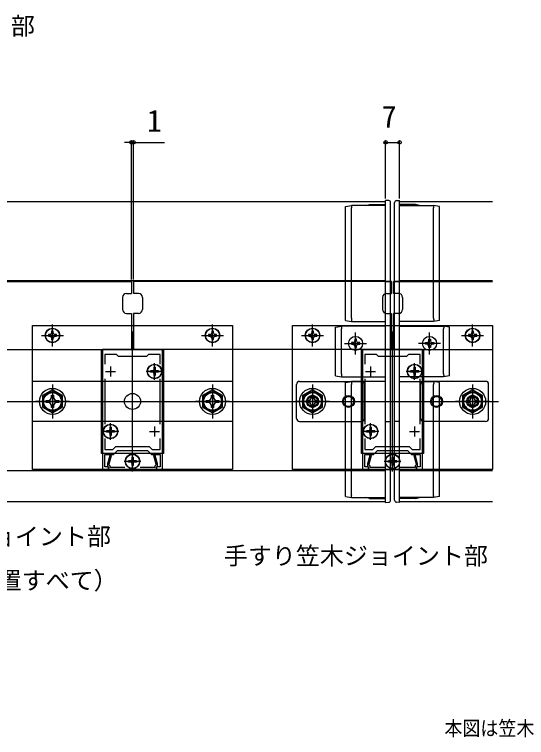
# Model space of a CAD drawing. Units: millimetres, scale not verified. Extents: x -875 to 875, y -1300 to 1294.
# Drawn here: x 339.5 to 595.4, y 324.8 to 686.3 of the extents above; entities that cross this region are included whole.
import ezdxf
from ezdxf.enums import TextEntityAlignment as Align

# ---------------------------------------------------------------- set-up
doc = ezdxf.new("R2010")
doc.units = ezdxf.units.MM
doc.header["$LTSCALE"] = 8
for name, color, linetype in [('0-1_USER1', 3, 'Continuous'), ('0-2_YKK_11', 7, 'Continuous'), ('0-3_YKK_12', 2, 'Continuous'), ('0-4_YKK_13', 4, 'Continuous'), ('0-5_YKK_D', 6, 'Continuous'), ('0-7_YSS_K', 3, 'Continuous')]:
    doc.layers.add(name, color=color, linetype=linetype)
doc.styles.add('ＭＳ ゴシック', font='')
doc.styles.get('ＭＳ ゴシック').set_extended_font_data('MS Gothic')

msp = doc.modelspace()

# ---------------------------------------------------------------- linework, layer by layer
at = {"layer": '0-2_YKK_11'}
for p, q in [((387.5, 510.353), (387.5, 505.353)), ((409.5, 510.353), (409.5, 505.353)), ((517.5, 510.353), (517.5, 505.353)), ((539.5, 510.353), (539.5, 505.353)), ((385, 507.853), (390, 507.853)), ((407, 507.853), (412, 507.853)), ((515, 507.853), (520, 507.853)), ((537, 507.853), (542, 507.853)), ((384.7, 504.22), (384.7, 481.486)), ((412.3, 481.486), (412.3, 504.22)), ((514.7, 504.22), (514.7, 481.486)), ((542.3, 481.486), (542.3, 504.22)), ((385, 477.853), (390, 477.853)), ((387.5, 480.353), (387.5, 475.353)), ((407, 477.853), (412, 477.853)), ((409.5, 480.353), (409.5, 475.353)), ((515, 477.853), (520, 477.853)), ((517.5, 480.353), (517.5, 475.353)), ((537, 477.853), (542, 477.853)), ((539.5, 480.353), (539.5, 475.353)), ((396, 462.853), (401, 462.853)), ((398.5, 465.353), (398.5, 460.353)), ((526, 462.853), (531, 462.853)), ((528.5, 465.353), (528.5, 460.353))]:
    msp.add_line(p, q, dxfattribs=at)
for points in [[(383.5, 518.853), (383.5, 458.853), (386.5, 458.853), (386.5, 460.053), (384.7, 460.053), (384.7, 466.353), (389, 466.353), (391, 468.353), (406, 468.353), (408, 466.353), (412.3, 466.353), (412.3, 460.053), (410.5, 460.053), (410.5, 458.853), (413.5, 458.853), (413.5, 518.853)], [(513.5, 518.853), (513.5, 458.853), (516.5, 458.853), (516.5, 460.053), (514.7, 460.053), (514.7, 466.353), (519, 466.353), (521, 468.353), (536, 468.353), (538, 466.353), (542.3, 466.353), (542.3, 460.053), (540.5, 460.053), (540.5, 458.853), (543.5, 458.853), (543.5, 518.853)]]:
    msp.add_lwpolyline(points, close=True, dxfattribs=at)
for points in [[(412.3, 511.486), (412.3, 516.353), (406.5, 516.353), (405.5, 515.353), (391.5, 515.353), (390.5, 516.353), (384.7, 516.353), (384.7, 511.486)], [(542.3, 511.486), (542.3, 516.353), (536.5, 516.353), (535.5, 515.353), (521.5, 515.353), (520.5, 516.353), (514.7, 516.353), (514.7, 511.486)], [(384.7, 474.22), (384.7, 468.853), (388.672, 468.853), (390.172, 470.353), (406.828, 470.353), (408.328, 468.853), (412.3, 468.853), (412.3, 474.22)], [(514.7, 474.22), (514.7, 468.853), (518.672, 468.853), (520.172, 470.353), (536.828, 470.353), (538.328, 468.853), (542.3, 468.853), (542.3, 474.22)], [(394.643, 459.853), (387.3, 459.853), (387.3, 460.553), (387, 460.853), (386.8, 461.053), (386.8, 461.548), (387.954, 465.853), (387.125, 465.853), (386, 461.653), (386, 460.253), (386.2, 460.053), (386.5, 459.753), (386.5, 458.853), (410.5, 458.853), (410.5, 459.753), (410.8, 460.053), (411, 460.253), (411, 461.653), (409.875, 465.853), (409.046, 465.853), (410.2, 461.548), (410.2, 461.053), (410, 460.853), (409.7, 460.553), (409.7, 459.853), (402.357, 459.853)], [(524.643, 459.853), (517.3, 459.853), (517.3, 460.553), (517, 460.853), (516.8, 461.053), (516.8, 461.548), (517.954, 465.853), (517.125, 465.853), (516, 461.653), (516, 460.253), (516.2, 460.053), (516.5, 459.753), (516.5, 458.853), (540.5, 458.853), (540.5, 459.753), (540.8, 460.053), (541, 460.253), (541, 461.653), (539.875, 465.853), (539.046, 465.853), (540.2, 461.548), (540.2, 461.053), (540, 460.853), (539.7, 460.553), (539.7, 459.853), (532.357, 459.853)]]:
    msp.add_lwpolyline(points, dxfattribs=at)
at = {"layer": '0-3_YKK_12'}
for p, q in [((11, 592.853), (525, 592.853)), ((525, 442.853), (525, 592.853)), ((532, 442.853), (532, 592.853)), ((532, 592.853), (578.5, 592.853)), ((50.5, 553.353), (525, 553.353)), ((532, 553.353), (578.5, 553.353)), ((50.5, 552.853), (398, 552.853)), ((398, 552.853), (398, 546.853)), ((528, 552.853), (528, 546.853)), ((529, 552.853), (529, 546.853)), ((529, 552.853), (578.5, 552.853)), ((395.5, 546.853), (398, 546.853)), ((401.5, 546.853), (399, 546.853)), ((525.5, 546.853), (528, 546.853)), ((531.5, 546.853), (529, 546.853)), ((393.5, 544.853), (393.5, 538.853)), ((403.5, 544.853), (403.5, 538.853)), ((523.5, 544.853), (523.5, 538.853)), ((533.5, 544.853), (533.5, 538.853)), ((395.5, 536.853), (398, 536.853)), ((398, 536.853), (398, 518.853)), ((399, 536.853), (399, 518.853)), ((401.5, 536.853), (399, 536.853)), ((529, 536.853), (529, 518.853)), ((531.5, 536.853), (529, 536.853)), ((398.5, 457.853), (398.5, 527.853)), ((528.5, 457.853), (528.5, 527.853)), ((84.5, 518.853), (398, 518.853)), ((528, 518.853), (399, 518.853)), ((529, 518.853), (578.5, 518.853)), ((145.5, 458.353), (525, 458.353)), ((532, 458.353), (578.5, 458.353)), ((161, 442.853), (525, 442.853)), ((532, 442.853), (578.5, 442.853))]:
    msp.add_line(p, q, dxfattribs=at)
for points in [[(528, 552.853), (399, 552.853), (399, 546.853)], [(525.5, 536.853), (528, 536.853), (528, 518.853)]]:
    msp.add_lwpolyline(points, dxfattribs=at)
for centre, start, end in [((395.5, 544.853), 90, 180), ((401.5, 544.853), 0, 90), ((525.5, 544.853), 90, 180), ((531.5, 544.853), 0, 90), ((395.5, 538.853), 180, 270), ((401.5, 538.853), 270, 0), ((525.5, 538.853), 180, 270), ((531.5, 538.853), 270, 0)]:
    msp.add_arc(centre, 2, start, end, dxfattribs=at)
at = {"layer": '0-4_YKK_13'}
for p, q in [((526.56, 593.272), (525.007, 593.353)), ((525.007, 591.37), (525.007, 593.353)), ((530.44, 593.272), (531.993, 593.353)), ((531.993, 591.37), (531.993, 593.353)), ((505.007, 590.354), (508.007, 590.854)), ((505.007, 589.174), (505.007, 590.354)), ((508.005, 534.424), (508.007, 589.659)), ((508.007, 589.675), (508.007, 589.659)), ((515.007, 590.854), (517.007, 591.354)), ((517.007, 591.354), (525.007, 591.353)), ((525, 444.337), (525.007, 591.37)), ((527.5, 444.56), (527.507, 591.146)), ((527.507, 591.146), (527.507, 592.273)), ((529.493, 591.146), (529.493, 592.273)), ((529.5, 444.56), (529.493, 591.146)), ((532, 444.337), (531.993, 591.37)), ((539.993, 591.354), (531.993, 591.353)), ((541.993, 590.854), (539.993, 591.354)), ((551.993, 590.354), (548.993, 590.854)), ((548.993, 589.675), (548.993, 589.659)), ((548.995, 534.424), (548.993, 589.659)), ((551.993, 589.174), (551.993, 590.354)), ((505.005, 534.905), (505.007, 589.174)), ((551.995, 534.905), (551.993, 589.174)), ((525.005, 552.853), (527.505, 552.853)), ((531.995, 552.853), (529.495, 552.853)), ((505.005, 533.354), (505.005, 534.905)), ((505.005, 533.354), (508.004, 532.854)), ((508.005, 534.424), (508.004, 534.403)), ((548.995, 534.424), (548.996, 534.403)), ((551.995, 533.354), (548.996, 532.854)), ((551.995, 533.354), (551.995, 534.905)), ((358.5, 520.353), (358.5, 531.353)), ((438.5, 520.353), (438.5, 531.353)), ((488.5, 520.353), (488.5, 531.353)), ((500.003, 507.089), (500.004, 528.62)), ((500.004, 530.055), (503.004, 530.554)), ((500.004, 528.62), (500.004, 530.055)), ((503.003, 506.607), (503.004, 529.102)), ((503.004, 529.122), (503.004, 529.102)), ((556.996, 530.055), (553.996, 530.554)), ((553.996, 529.122), (553.996, 529.102)), ((553.997, 506.607), (553.996, 529.102)), ((556.996, 528.62), (556.996, 530.055)), ((556.997, 507.089), (556.996, 528.62)), ((568.5, 520.353), (568.5, 531.353)), ((353, 525.853), (364, 525.853)), ((359.73, 525.443), (360.55, 525.443)), ((433, 525.853), (444, 525.853)), ((436.45, 525.443), (437.27, 525.443)), ((438.09, 527.903), (438.09, 527.083)), ((440.55, 526.263), (439.73, 526.263)), ((439.73, 525.443), (440.55, 525.443)), ((440.55, 525.443), (440.55, 526.263)), ((483, 525.853), (494, 525.853)), ((489.73, 525.443), (490.55, 525.443)), ((510, 516.353), (510, 527.353)), ((547, 516.353), (547, 527.353)), ((563, 525.853), (574, 525.853)), ((569.73, 525.443), (570.55, 525.443)), ((504.5, 521.853), (515.5, 521.853)), ((511.23, 521.443), (512.05, 521.443)), ((552.5, 521.853), (541.5, 521.853)), ((545.77, 521.443), (544.95, 521.443)), ((409.85, 509.903), (409.15, 509.903)), ((409.15, 509.903), (409.15, 508.703)), ((409.5, 503.703), (409.5, 512.003)), ((409.85, 509.903), (409.85, 508.703)), ((539.85, 509.903), (539.15, 509.903)), ((539.15, 509.903), (539.15, 508.703)), ((539.5, 503.703), (539.5, 512.003)), ((539.85, 509.903), (539.85, 508.703)), ((413.65, 507.853), (405.35, 507.853)), ((407.45, 508.203), (407.45, 507.503)), ((408.65, 508.203), (407.45, 508.203)), ((408.65, 507.503), (407.45, 507.503)), ((409.15, 507.003), (409.15, 505.803)), ((409.85, 507.003), (409.85, 505.803)), ((411.55, 508.203), (410.35, 508.203)), ((411.55, 507.503), (410.35, 507.503)), ((411.55, 508.203), (411.55, 507.503)), ((500.003, 505.655), (500.003, 507.089)), ((503.003, 506.607), (503.002, 506.587)), ((543.65, 507.853), (535.35, 507.853)), ((537.45, 508.203), (537.45, 507.503)), ((538.65, 508.203), (537.45, 508.203)), ((538.65, 507.503), (537.45, 507.503)), ((539.15, 507.003), (539.15, 505.803)), ((539.85, 507.003), (539.85, 505.803)), ((541.55, 508.203), (540.35, 508.203)), ((541.55, 507.503), (540.35, 507.503)), ((541.55, 508.203), (541.55, 507.503)), ((553.997, 506.607), (553.998, 506.587)), ((556.997, 505.655), (556.997, 507.089)), ((348.5, 482.855), (348.5, 502.853)), ((448.5, 502.852), (348.5, 502.853)), ((409.85, 505.803), (409.15, 505.803)), ((448.5, 502.852), (448.5, 482.854)), ((482, 502.853), (513, 502.853)), ((500.003, 505.655), (503.002, 505.155)), ((505.003, 502.354), (508.002, 502.854)), ((539.85, 505.803), (539.15, 505.803)), ((575, 502.853), (544, 502.853)), ((551.997, 502.354), (548.998, 502.854)), ((556.997, 505.655), (553.998, 505.155)), ((358.5, 501.353), (358.5, 484.353)), ((438.5, 501.353), (438.5, 484.353)), ((480.5, 484.353), (480.5, 501.353)), ((488.5, 501.353), (488.5, 484.353)), ((505, 446.535), (505.003, 500.803)), ((505.003, 500.803), (505.003, 502.354)), ((508, 446.049), (508.003, 501.284)), ((508.002, 501.305), (508.003, 501.284)), ((514.5, 484.353), (514.5, 501.353)), ((542.5, 484.353), (542.5, 501.353)), ((548.998, 501.305), (548.997, 501.284)), ((549, 446.049), (548.997, 501.284)), ((551.997, 500.803), (551.997, 502.354)), ((552, 446.535), (551.997, 500.803)), ((568.5, 501.353), (568.5, 484.353)), ((576.5, 484.353), (576.5, 501.353)), ((357.977, 494.707), (357.999, 495.953)), ((437.977, 494.707), (437.999, 495.953)), ((487.977, 494.707), (487.999, 495.953)), ((567.977, 494.707), (567.999, 495.953)), ((367, 492.853), (350, 492.853)), ((447, 492.853), (430, 492.853)), ((497, 492.853), (480, 492.853)), ((577, 492.853), (560, 492.853)), ((448.5, 482.854), (348.5, 482.855)), ((387.5, 473.703), (387.5, 482.003)), ((482, 482.853), (513, 482.853)), ((517.5, 473.703), (517.5, 482.003)), ((525.002, 482.853), (527.502, 482.853)), ((531.998, 482.853), (529.498, 482.853)), ((575, 482.853), (544, 482.853)), ((391.65, 477.853), (383.35, 477.853)), ((385.45, 478.203), (385.45, 477.503)), ((386.65, 478.203), (385.45, 478.203)), ((386.65, 477.503), (385.45, 477.503)), ((387.85, 479.903), (387.15, 479.903)), ((387.15, 479.903), (387.15, 478.703)), ((387.85, 479.903), (387.85, 478.703)), ((389.55, 478.203), (388.35, 478.203)), ((389.55, 477.503), (388.35, 477.503)), ((389.55, 478.203), (389.55, 477.503)), ((521.65, 477.853), (513.35, 477.853)), ((515.45, 478.203), (515.45, 477.503)), ((516.65, 478.203), (515.45, 478.203)), ((516.65, 477.503), (515.45, 477.503)), ((517.85, 479.903), (517.15, 479.903)), ((517.15, 479.903), (517.15, 478.703)), ((517.85, 479.903), (517.85, 478.703)), ((519.55, 478.203), (518.35, 478.203)), ((519.55, 477.503), (518.35, 477.503)), ((519.55, 478.203), (519.55, 477.503)), ((387.15, 477.003), (387.15, 475.803)), ((387.85, 475.803), (387.15, 475.803)), ((387.85, 477.003), (387.85, 475.803)), ((517.15, 477.003), (517.15, 475.803)), ((517.85, 475.803), (517.15, 475.803)), ((517.85, 477.003), (517.85, 475.803)), ((398.5, 458.703), (398.5, 467.003)), ((528.5, 458.703), (528.5, 467.003)), ((402.65, 462.853), (394.35, 462.853)), ((396.45, 463.203), (396.45, 462.503)), ((397.65, 463.203), (396.45, 463.203)), ((398.85, 464.903), (398.15, 464.903)), ((398.15, 464.903), (398.15, 463.703)), ((398.85, 464.903), (398.85, 463.703)), ((400.55, 463.203), (399.35, 463.203)), ((400.55, 463.203), (400.55, 462.503)), ((532.65, 462.853), (524.35, 462.853)), ((526.45, 463.203), (526.45, 462.503)), ((527.65, 463.203), (526.45, 463.203)), ((528.85, 464.903), (528.15, 464.903)), ((528.15, 464.903), (528.15, 463.703)), ((528.85, 464.903), (528.85, 463.703)), ((530.55, 463.203), (529.35, 463.203)), ((530.55, 463.203), (530.55, 462.503)), ((397.65, 462.503), (396.45, 462.503)), ((398.15, 462.003), (398.15, 460.803)), ((398.85, 460.803), (398.15, 460.803)), ((398.85, 462.003), (398.85, 460.803)), ((400.55, 462.503), (399.35, 462.503)), ((527.65, 462.503), (526.45, 462.503)), ((528.15, 462.003), (528.15, 460.803)), ((528.85, 460.803), (528.15, 460.803)), ((528.85, 462.003), (528.85, 460.803)), ((530.55, 462.503), (529.35, 462.503)), ((505, 445.354), (505, 446.535)), ((505, 445.354), (508, 444.854)), ((508, 446.049), (508, 446.033)), ((517, 444.354), (515, 444.854)), ((540, 444.354), (542, 444.854)), ((549, 446.049), (549, 446.033)), ((552, 445.354), (549, 444.854)), ((552, 445.354), (552, 446.535)), ((517, 444.354), (525, 444.353)), ((525, 442.353), (525, 444.337)), ((525, 442.353), (526.552, 442.434)), ((527.5, 443.433), (527.5, 444.56)), ((529.5, 443.433), (529.5, 444.56)), ((532, 442.353), (530.448, 442.434)), ((540, 444.354), (532, 444.353)), ((532, 442.353), (532, 444.337))]:
    msp.add_line(p, q, dxfattribs=at)
for points in [[(507.981, 590.765), (507.972, 590.518), (507.981, 590.14), (507.988, 589.971), (508.007, 589.675)], [(525.007, 590.853), (508.007, 590.854), (508.007, 590.854)], [(531.993, 590.853), (548.993, 590.854), (548.993, 590.854)], [(549.019, 590.765), (549.028, 590.518), (549.019, 590.14), (549.012, 589.971), (548.993, 589.675)], [(508.004, 534.403), (507.976, 534.036), (507.961, 533.781), (507.954, 533.572), (507.951, 533.194), (507.969, 532.945)], [(508.004, 532.854), (508.004, 532.854), (525.004, 532.853)], [(548.996, 532.854), (548.996, 532.854), (531.996, 532.853)], [(548.996, 534.403), (549.024, 534.036), (549.039, 533.781), (549.046, 533.572), (549.049, 533.194), (549.031, 532.945)], [(502.986, 530.53), (502.962, 530.358), (502.957, 530.041), (502.972, 529.612), (502.984, 529.409), (503.004, 529.122)], [(525.004, 530.553), (503.004, 530.555), (503.004, 530.554)], [(531.996, 530.553), (553.996, 530.555), (553.996, 530.554)], [(554.014, 530.53), (554.038, 530.358), (554.043, 530.041), (554.028, 529.612), (554.016, 529.409), (553.996, 529.122)], [(357.27, 526.263), (356.45, 526.263), (356.45, 525.443), (357.27, 525.443)], [(358.91, 527.083), (358.91, 527.903), (358.09, 527.903), (358.09, 527.083)], [(358.09, 524.623), (358.09, 523.803), (358.91, 523.803), (358.91, 524.623)], [(360.55, 525.443), (360.55, 526.263), (359.73, 526.263)], [(437.27, 526.263), (436.45, 526.263), (436.45, 525.443)], [(438.91, 527.083), (438.91, 527.903), (438.09, 527.903)], [(438.09, 524.623), (438.09, 523.803), (438.91, 523.803), (438.91, 524.623)], [(487.27, 526.263), (486.45, 526.263), (486.45, 525.443), (487.27, 525.443)], [(488.91, 527.083), (488.91, 527.903), (488.09, 527.903), (488.09, 527.083)], [(488.09, 524.623), (488.09, 523.803), (488.91, 523.803), (488.91, 524.623)], [(490.55, 525.443), (490.55, 526.263), (489.73, 526.263)], [(567.27, 526.263), (566.45, 526.263), (566.45, 525.443), (567.27, 525.443)], [(568.91, 527.083), (568.91, 527.903), (568.09, 527.903), (568.09, 527.083)], [(568.09, 524.623), (568.09, 523.803), (568.91, 523.803), (568.91, 524.623)], [(570.55, 525.443), (570.55, 526.263), (569.73, 526.263)], [(508.77, 522.263), (507.95, 522.263), (507.95, 521.443), (508.77, 521.443)], [(510.41, 523.083), (510.41, 523.903), (509.59, 523.903), (509.59, 523.083)], [(512.05, 521.443), (512.05, 522.263), (511.23, 522.263)], [(544.95, 521.443), (544.95, 522.263), (545.77, 522.263)], [(546.59, 523.083), (546.59, 523.903), (547.41, 523.903), (547.41, 523.083)], [(548.23, 522.263), (549.05, 522.263), (549.05, 521.443), (548.23, 521.443)], [(509.59, 520.623), (509.59, 519.803), (510.41, 519.803), (510.41, 520.623)], [(547.41, 520.623), (547.41, 519.803), (546.59, 519.803), (546.59, 520.623)], [(503.002, 506.587), (502.984, 506.335), (502.961, 505.871), (502.959, 505.725), (502.956, 505.494), (502.97, 505.245)], [(553.998, 506.587), (554.016, 506.335), (554.039, 505.871), (554.041, 505.725), (554.044, 505.494), (554.03, 505.245)], [(503.002, 505.155), (503.003, 505.155), (525.003, 505.153)], [(507.975, 502.804), (507.953, 502.596), (507.95, 502.25), (507.967, 501.802), (507.979, 501.616), (508.002, 501.305)], [(525.003, 502.853), (508.003, 502.854), (508.002, 502.854)], [(553.998, 505.155), (553.997, 505.155), (531.997, 505.153)], [(531.997, 502.853), (548.997, 502.854), (548.998, 502.854)], [(549.025, 502.804), (549.047, 502.596), (549.05, 502.25), (549.033, 501.802), (549.021, 501.616), (548.998, 501.305)], [(357.999, 495.953), (359.001, 495.953), (359.023, 494.707)], [(437.999, 495.953), (439.001, 495.953), (439.023, 494.707)], [(487.999, 495.953), (489.001, 495.953), (489.023, 494.707)], [(567.999, 495.953), (569.001, 495.953), (569.023, 494.707)], [(356.646, 492.33), (355.4, 492.352), (355.4, 493.355), (356.646, 493.376)], [(356.646, 493.376), (357.515, 493.838), (357.977, 494.707)], [(357.977, 491), (357.515, 491.868), (356.646, 492.33)], [(359.023, 494.707), (359.485, 493.838), (360.354, 493.376)], [(360.354, 492.33), (359.485, 491.868), (359.023, 491)], [(360.354, 493.376), (361.6, 493.355), (361.6, 492.352), (360.354, 492.33)], [(436.646, 492.33), (435.4, 492.352), (435.4, 493.355), (436.646, 493.376)], [(436.646, 493.376), (437.515, 493.838), (437.977, 494.707)], [(437.977, 491), (437.515, 491.868), (436.646, 492.33)], [(439.023, 494.707), (439.485, 493.838), (440.354, 493.376)], [(440.354, 492.33), (439.485, 491.868), (439.023, 491)], [(440.354, 493.376), (441.6, 493.355), (441.6, 492.352), (440.354, 492.33)], [(486.646, 492.33), (485.4, 492.352), (485.4, 493.355), (486.646, 493.376)], [(486.646, 493.376), (487.515, 493.838), (487.977, 494.707)], [(487.977, 491), (487.515, 491.868), (486.646, 492.33)], [(489.023, 494.707), (489.485, 493.838), (490.354, 493.376)], [(490.354, 492.33), (489.485, 491.868), (489.023, 491)], [(490.354, 493.376), (491.6, 493.355), (491.6, 492.352), (490.354, 492.33)], [(566.646, 492.33), (565.4, 492.352), (565.4, 493.355), (566.646, 493.376)], [(566.646, 493.376), (567.515, 493.838), (567.977, 494.707)], [(567.977, 491), (567.515, 491.868), (566.646, 492.33)], [(569.023, 494.707), (569.485, 493.838), (570.354, 493.376)], [(570.354, 492.33), (569.485, 491.868), (569.023, 491)], [(570.354, 493.376), (571.6, 493.355), (571.6, 492.352), (570.354, 492.33)], [(359.023, 491), (359.001, 489.753), (357.999, 489.753), (357.977, 491)], [(439.023, 491), (439.001, 489.753), (437.999, 489.753), (437.977, 491)], [(489.023, 491), (489.001, 489.753), (487.999, 489.753), (487.977, 491)], [(569.023, 491), (569.001, 489.753), (567.999, 489.753), (567.977, 491)], [(507.974, 444.944), (507.965, 445.19), (507.974, 445.568), (507.981, 445.738), (508, 446.033)], [(508, 444.854), (508, 444.854), (525, 444.853)], [(549, 444.854), (549, 444.854), (532, 444.853)], [(549.026, 444.944), (549.035, 445.19), (549.026, 445.568), (549.019, 445.738), (549, 446.033)]]:
    msp.add_lwpolyline(points, dxfattribs=at)
for points in [[(348.5, 530.853), (448.5, 530.853), (448.5, 458.853), (348.5, 458.853)], [(478.5, 530.853), (578.5, 530.853), (578.5, 458.853), (478.5, 458.853)], [(383, 518.853), (414, 518.853), (414, 466.853), (383, 466.853)], [(513, 518.853), (544, 518.853), (544, 466.853), (513, 466.853)], [(363.5, 495.74), (358.5, 498.627), (353.5, 495.74), (353.5, 489.966), (358.5, 487.08), (363.5, 489.966)], [(443.5, 495.74), (438.5, 498.627), (433.5, 495.74), (433.5, 489.966), (438.5, 487.08), (443.5, 489.966)], [(493.5, 495.74), (488.5, 498.627), (483.5, 495.74), (483.5, 489.966), (488.5, 487.08), (493.5, 489.966)], [(573.5, 495.74), (568.5, 498.627), (563.5, 495.74), (563.5, 489.966), (568.5, 487.08), (573.5, 489.966)]]:
    msp.add_lwpolyline(points, close=True, dxfattribs=at)
for centre, radius in [((358.5, 525.853), 3.65), ((358.5, 525.853), 3.5), ((438.5, 525.853), 3.65), ((438.5, 525.853), 3.5), ((488.5, 525.853), 3.65), ((488.5, 525.853), 3.5), ((568.5, 525.853), 3.65), ((568.5, 525.853), 3.5), ((510, 521.853), 3.5), ((547, 521.853), 3.5), ((409.5, 507.853), 3.65), ((409.5, 507.853), 3.5), ((539.5, 507.853), 3.65), ((539.5, 507.853), 3.5), ((358.5, 492.853), 6.5), ((438.5, 492.853), 6.5), ((488.5, 492.853), 6.5), ((568.5, 492.853), 6.5), ((358.5, 492.853), 4.907), ((358.5, 492.853), 4.432), ((398.5, 492.853), 4), ((438.5, 492.853), 4.907), ((438.5, 492.853), 4.432), ((488.5, 492.853), 4.907), ((488.5, 492.853), 4.432), ((488.5, 492.853), 3), ((506.5, 492.853), 3), ((550.5, 492.853), 3), ((568.5, 492.853), 4.907), ((568.5, 492.853), 4.432), ((568.5, 492.853), 3), ((488.5, 492.853), 2.5), ((506.5, 492.853), 2.5), ((550.5, 492.853), 2.5), ((568.5, 492.853), 2.5), ((387.5, 477.853), 3.65), ((387.5, 477.853), 3.5), ((517.5, 477.853), 3.65), ((517.5, 477.853), 3.5), ((398.5, 462.853), 3.65), ((528.5, 462.853), 3.65), ((398.5, 462.853), 3.5), ((528.5, 462.853), 3.5)]:
    msp.add_circle(centre, radius, dxfattribs=at)
for centre, radius, start, end in [((526.507, 592.273), 1, 359.99716, 86.99716), ((530.493, 592.273), 1, 93.00284, 180.00284), ((357.27, 527.083), 0.82, 270, 0), ((357.27, 524.623), 0.82, 0, 90), ((359.73, 527.083), 0.82, 180, 270), ((359.73, 524.623), 0.82, 90, 180), ((437.27, 527.083), 0.82, 270, 0), ((437.27, 524.623), 0.82, 0, 90), ((439.73, 527.083), 0.82, 180, 270), ((439.73, 524.623), 0.82, 90, 180), ((487.27, 527.083), 0.82, 270, 0), ((487.27, 524.623), 0.82, 0, 90), ((489.73, 527.083), 0.82, 180, 270), ((489.73, 524.623), 0.82, 90, 180), ((567.27, 527.083), 0.82, 270, 0), ((567.27, 524.623), 0.82, 0, 90), ((569.73, 527.083), 0.82, 180, 270), ((569.73, 524.623), 0.82, 90, 180), ((508.77, 523.083), 0.82, 270, 0), ((508.77, 520.623), 0.82, 0, 90), ((511.23, 523.083), 0.82, 180, 270), ((511.23, 520.623), 0.82, 90, 180), ((545.77, 523.083), 0.82, 270, 0), ((545.77, 520.623), 0.82, 0, 90), ((548.23, 523.083), 0.82, 180, 270), ((548.23, 520.623), 0.82, 90, 180), ((408.65, 508.703), 0.5, 270, 0), ((408.65, 507.003), 0.5, 0, 90), ((410.35, 508.703), 0.5, 180, 270), ((410.35, 507.003), 0.5, 90, 180), ((538.65, 508.703), 0.5, 270, 0), ((538.65, 507.003), 0.5, 0, 90), ((540.35, 508.703), 0.5, 180, 270), ((540.35, 507.003), 0.5, 90, 180), ((482, 501.353), 1.5, 90, 180), ((513, 501.353), 1.5, 0, 90), ((544, 501.353), 1.5, 90, 180), ((575, 501.353), 1.5, 0, 90), ((482, 484.353), 1.5, 180, 270), ((513, 484.353), 1.5, 270, 0), ((544, 484.353), 1.5, 180, 270), ((575, 484.353), 1.5, 270, 0), ((386.65, 478.703), 0.5, 270, 0), ((386.65, 477.003), 0.5, 0, 90), ((388.35, 478.703), 0.5, 180, 270), ((388.35, 477.003), 0.5, 90, 180), ((516.65, 478.703), 0.5, 270, 0), ((516.65, 477.003), 0.5, 0, 90), ((518.35, 478.703), 0.5, 180, 270), ((518.35, 477.003), 0.5, 90, 180), ((397.65, 463.703), 0.5, 270, 0), ((399.35, 463.703), 0.5, 180, 270), ((527.65, 463.703), 0.5, 270, 0), ((529.35, 463.703), 0.5, 180, 270), ((397.65, 462.003), 0.5, 0, 90), ((399.35, 462.003), 0.5, 90, 180), ((527.65, 462.003), 0.5, 0, 90), ((529.35, 462.003), 0.5, 90, 180), ((526.5, 443.433), 1, 272.99716, 359.99716), ((530.5, 443.433), 1, 180.00284, 267.00284)]:
    msp.add_arc(centre, radius, start, end, dxfattribs=at)
at = {"layer": '0-5_YKK_D'}
for p, q in [((398, 622.363), (394.5, 622.363)), ((398, 553.853), (398, 623.363)), ((398, 622.363), (399, 622.363)), ((399, 553.853), (399, 623.363)), ((399, 622.363), (414.517, 622.363)), ((525.007, 594.353), (525.007, 623.363)), ((525.007, 622.363), (531.993, 622.363)), ((531.993, 594.353), (531.993, 623.363))]:
    msp.add_line(p, q, dxfattribs=at)
for centre in [(398, 622.363), (399, 622.363), (525.007, 622.363), (531.993, 622.363)]:
    msp.add_circle(centre, 0.875, dxfattribs=at)
at = {"layer": '0-7_YSS_K'}
msp.add_line((108.5, 492.853), (581.5, 492.853), dxfattribs=at)

# ---------------------------------------------------------------- texts
at = {"layer": '0-1_USER1', "style": 'ＭＳ ゴシック'}
for s, p in [('笠木ジョイント部', (253.704, 673.568)), ('上胴縁ジョイント部', (279.72, 418.291)), ('手すり笠木ジョイント部', (444.158, 408.595)), ('（中間柱位置すべて）', (271.095, 396.245))]:
    msp.add_text(s, height=8.798, dxfattribs=at).set_placement(p, align=Align.BOTTOM_LEFT)
at = {"layer": '0-1_USER1', "style": 'ＭＳ ゴシック', "width": 0.9}
msp.add_text('本図は笠木幅K＝200（躯体厚＝165）、見付60㎜を示す。', height=7.331, dxfattribs=at).set_placement((554.38, 323.52), align=Align.BOTTOM_LEFT)
at = {"layer": '0-5_YKK_D', "style": 'ＭＳ ゴシック'}
for s, p in [('7', (523.003, 626.363)), ('1', (405.699, 624.363))]:
    msp.add_text(s, height=11, dxfattribs=at).set_placement(p, align=Align.BOTTOM_LEFT)

doc.saveas('drawing.dxf')
